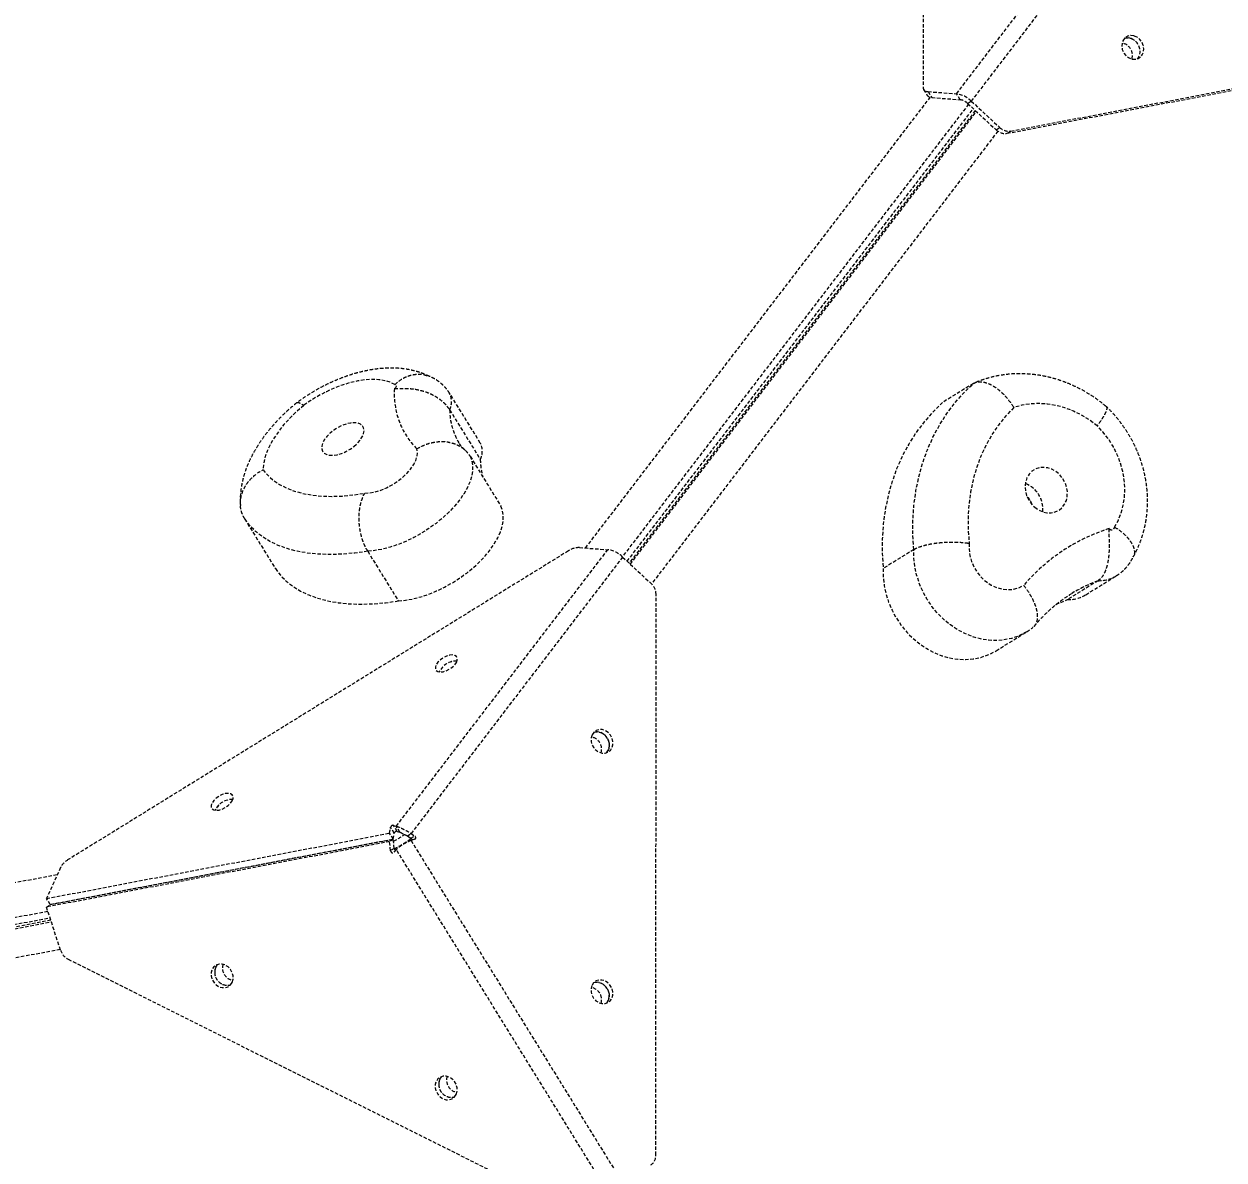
# Model space of a CAD drawing. Header units: millimetres. Extents: x -3960 to 3430, y -2884 to 2225.
# Drawn here: x -1320.3 to -883, y 91.2 to 505.4 of the extents above; entities that cross this region are included whole.
import ezdxf

# ---------------------------------------------------------------- set-up
doc = ezdxf.new("R2010")
doc.units = ezdxf.units.MM
doc.linetypes.add('HIDDEN', pattern=[1.905, 1.27, -0.635])
for name, color, linetype in [('DIKOM_ОБЪЕКТ', 7, 'Continuous'), ('DIKOM_РАЗМЕР_ЗОНА', 7, 'Continuous'), ('DIKOM_РАЗМЕР_ОБЪЕКТА', 7, 'Continuous')]:
    doc.layers.add(name, color=color, linetype=linetype)
doc.styles.add('SLDTEXTSTYLE0', font='TXT', dxfattribs={"width": 0.605})
doc.styles.add('style1', font='arialbd.ttf', dxfattribs={"width": 0.8})
doc.dimstyles.new('1-50', dxfattribs={"dimtxt": 300, "dimasz": 200, "dimexe": 100, "dimexo": 0, "dimgap": 100, "dimtad": 1, "dimtxsty": 'style1', "dimcen": 200, "dimclrd": 7, "dimclre": 7, "dimclrt": 7, "dimadec": 1, "dimazin": 2, "dimtfac": 1, "dimtmove": 0, "dimatfit": 2, "dimfxl": 0, "dimlwd": 25, "dimlwe": 18, "dimarcsym": 0})
doc.dimstyles.new('SLDDIMSTYLE0', dxfattribs={"dimtxt": 3.5, "dimasz": 3.5, "dimexe": 0, "dimexo": 0.0625, "dimgap": 0.875, "dimtad": 2, "dimdec": 4, "dimzin": 12, "dimdsep": 46, "dimtxsty": 'SLDTEXTSTYLE0', "dimsah": 1, "dimcen": 0.09, "dimazin": 3, "dimtfac": 1, "dimtdec": 3, "dimtofl": 0, "dimtmove": 0, "dimatfit": 3, "dimfxl": 0, "dimfrac": 2, "dimtolj": 1, "dimtzin": 12, "dimarcsym": 0})

# ---------------------------------------------------------------- blocks, each defined once
blk = doc.blocks.new('*D0')
at = {"layer": 'Defpoints', "color": 0, "linetype": 'HIDDEN', "transparency": 16777216}
for p in [(-454.48, 333.42), (-1160.43, 198.82), (-642.22, 61.86), (-454.62, -142.05), (-897.73, -226.54)]:
    blk.add_point(p, dxfattribs=at)
at = {"layer": 'DIKOM_ОБЪЕКТ', "color": 0, "linetype": 'HIDDEN', "lineweight": -2, "transparency": 16777216}
blk.add_arc((-454.87, -943.59), 1022.75, 90.1786, 121.50392, dxfattribs=at)
at = {"layer": 'DIKOM_ОБЪЕКТ', "color": 0, "linetype": 'HIDDEN', "transparency": 16777216}
for points in [[(-458.06, 79.74), (-458.06, 78.57), (-454.56, 79.16)], [(-989.01, -72.08), (-989.62, -71.09), (-992.29, -73.42)]]:
    blk.add_solid(points, dxfattribs=at)
at = {"layer": 'DIKOM_ОБЪЕКТ', "color": 0, "linetype": 'HIDDEN', "lineweight": 15, "transparency": 16777216, "insert": (-780.85, 30.45), "char_height": 3.5, "attachment_point": 1, "rotation": 18.2478, "style": 'SLDTEXTSTYLE0'}
blk.add_mtext('\\A1;31.72°', dxfattribs=at)
blk = doc.blocks.new('*D2')
at = {"layer": 'Defpoints', "color": 0, "transparency": 16777216}
for p in [(1188.61, 729.83), (-1925.03, -767.19), (1470.26, -767.19)]:
    blk.add_point(p, dxfattribs=at)
at = {"layer": 'DIKOM_РАЗМЕР_ОБЪЕКТА', "color": 7, "lineweight": 18, "transparency": 16777216}
for p, q in [((1188.61, 729.83), (-2025.03, 729.83)), ((1470.26, -767.19), (-2025.03, -767.19))]:
    blk.add_line(p, q, dxfattribs=at)
at = {"layer": 'DIKOM_РАЗМЕР_ОБЪЕКТА', "color": 7, "lineweight": 25, "transparency": 16777216}
blk.add_line((-1925.03, 529.83), (-1925.03, -567.19), dxfattribs=at)
at = {"layer": 'DIKOM_РАЗМЕР_ОБЪЕКТА', "color": 7, "transparency": 16777216}
for points in [[(-1958.36, 529.83), (-1891.69, 529.83), (-1925.03, 729.83)], [(-1958.36, -567.19), (-1891.69, -567.19), (-1925.03, -767.19)]]:
    blk.add_solid(points, dxfattribs=at)
at = {"layer": 'DIKOM_РАЗМЕР_ОБЪЕКТА', "color": 7, "transparency": 16777216, "insert": (-2178.2, -18.68), "char_height": 300, "attachment_point": 5, "rotation": 90, "style": 'style1'}
blk.add_mtext('{\\fArial|b0|i0|c204|p34;1500}', dxfattribs=at)
blk = doc.blocks.new('*D3')
at = {"layer": 'Defpoints', "color": 0, "transparency": 16777216}
for p in [(1049.1, 2224.81), (-3510.19, -2267.17), (1391.3, -2267.17)]:
    blk.add_point(p, dxfattribs=at)
at = {"layer": 'DIKOM_РАЗМЕР_ЗОНА', "color": 7, "lineweight": 18, "transparency": 16777216}
for p, q in [((1049.1, 2224.81), (-3610.19, 2224.81)), ((1391.3, -2267.17), (-3610.19, -2267.17))]:
    blk.add_line(p, q, dxfattribs=at)
at = {"layer": 'DIKOM_РАЗМЕР_ЗОНА', "color": 7, "lineweight": 25, "transparency": 16777216}
blk.add_line((-3510.19, 2024.81), (-3510.19, -2067.17), dxfattribs=at)
at = {"layer": 'DIKOM_РАЗМЕР_ЗОНА', "color": 7, "transparency": 16777216}
for points in [[(-3543.52, 2024.81), (-3476.86, 2024.81), (-3510.19, 2224.81)], [(-3543.52, -2067.17), (-3476.86, -2067.17), (-3510.19, -2267.17)]]:
    blk.add_solid(points, dxfattribs=at)
at = {"layer": 'DIKOM_РАЗМЕР_ЗОНА', "color": 7, "transparency": 16777216, "insert": (-3763.36, -99.6), "char_height": 300, "attachment_point": 5, "rotation": 90, "style": 'style1'}
blk.add_mtext('{\\fArial|b0|i0|c204|p34;4500}', dxfattribs=at)

msp = doc.modelspace()

# ---------------------------------------------------------------- linework, layer by layer
at = {"layer": 'DIKOM_ОБЪЕКТ', "color": 7, "linetype": 'HIDDEN', "lineweight": 15}
for p, q in [((-992.59997, 608.22098), (-992.64354, 482.32731)), ((-980.42477, 479.9356), (-903.34248, 580.76745)), ((-897.97649, 578.08239), (-975.05876, 477.25055)), ((-962.01687, 465.50206), (-779.26269, 500.33785)), ((-960.67497, 466.33083), (-777.92081, 501.16661)), ((-992.42494, 481.50767), (-991.08385, 479.33638)), ((-1115.63987, 314.29435), (-990.02922, 478.61694)), ((-990.80078, 480.69509), (-980.42477, 479.9356)), ((-990.80078, 480.69509), (-989.45965, 478.52379)), ((-989.45965, 478.52379), (-979.08367, 477.76428)), ((-979.08367, 477.76428), (-980.42477, 479.9356)), ((-976.40066, 476.42178), (-975.05876, 477.25055)), ((-975.05876, 477.25055), (-964.68511, 467.62731)), ((-976.06568, 476.11102), (-1102.21283, 311.08662)), ((-1100.45687, 309.45827), (-974.30999, 474.48232)), ((-973.5866, 473.81128), (-1099.73349, 308.78718)), ((-1099.31904, 308.4027), (-973.17214, 473.4268)), ((-976.40066, 476.42178), (-966.02701, 466.79854)), ((-965.38074, 466.28289), (-1091.56914, 301.2045)), ((-966.02701, 466.79854), (-964.68511, 467.62731)), ((-960.67497, 466.33083), (-962.01687, 465.50206)), ((-974.30645, 374.28251), (-985.48889, 367.3761)), ((-1153.96662, 352.58733), (-1165.14143, 370.68089)), ((-1165.1567, 364.6971), (-1153.98189, 346.60353)), ((-1157.6669, 347.72886), (-1146.49207, 329.63527)), ((-1239.82021, 324.89986), (-1228.64538, 306.80627)), ((-1121.88552, 313.2543), (-1304.13218, 200.70225)), ((-1194.99406, 313.11477), (-1183.81923, 295.02118)), ((-1184.58463, 212.86976), (-1107.49881, 313.69832)), ((-1102.13291, 311.01317), (-1179.21874, 210.1846)), ((-1117.87469, 314.45796), (-1107.49881, 313.69832)), ((-1102.13291, 311.01317), (-1091.75952, 301.3896)), ((-995.99232, 313.73985), (-1007.17477, 306.83343)), ((-928.86512, 302.38784), (-940.04756, 295.48142)), ((-933.32966, 297.28623), (-922.14719, 304.19266)), ((-1089.98821, 92.94781), (-1089.91752, 297.25709)), ((-966.01944, 276.84266), (-954.83698, 283.74908)), ((-1312.0553, 186.49419), (-1187.02501, 210.33426)), ((-1187.02501, 210.33426), (-1186.66753, 212.48961)), ((-1185.68395, 208.16291), (-1187.02501, 210.33426)), ((-1185.32648, 210.31826), (-1186.66753, 212.48961)), ((-1185.68395, 208.16291), (-1185.32648, 210.31826)), ((-1185.56228, 213.17219), (-1184.58463, 212.86976)), ((-1184.22123, 211.00085), (-1185.56228, 213.17219)), ((-1183.24358, 210.69841), (-1184.58463, 212.86976)), ((-1184.22123, 211.00085), (-1183.24358, 210.69841)), ((-1180.56063, 209.35583), (-1179.21874, 210.1846)), ((-1179.21874, 210.1846), (-1177.90708, 209.34144)), ((-1187.02608, 207.239), (-1312.05637, 183.39893)), ((-1185.68398, 208.0678), (-1310.71428, 184.22772)), ((-1310.71425, 184.32284), (-1185.68395, 208.16291)), ((-1185.68398, 208.0678), (-1187.02608, 207.239)), ((-1186.67051, 203.92932), (-1187.02608, 207.239)), ((-1185.3284, 204.75811), (-1185.68398, 208.0678)), ((-1180.56063, 209.35583), (-1179.24897, 208.51267)), ((-1179.24897, 208.51267), (-1177.90708, 209.34144)), ((-1177.9075, 208.10598), (-1179.21961, 207.66915)), ((-1179.21961, 207.66915), (-1102.21183, 82.97653)), ((-1185.3284, 204.75811), (-1186.67051, 203.92932)), ((-1184.58758, 204.354), (-1185.56568, 203.37644)), ((-1107.57981, 79.66138), (-1184.58758, 204.354)), ((-1306.95458, 197.77056), (-1312.0553, 186.49419)), ((-1511.55571, 156.50889), (-1308.0689, 195.30708)), ((-1312.05637, 183.39893), (-1310.71428, 184.22772)), ((-1310.71425, 184.32284), (-1312.0553, 186.49419)), ((-1311.53885, 181.80277), (-1515.56815, 142.90113)), ((-1514.89816, 140.60199), (-1310.79777, 179.51717)), ((-1306.965, 167.69612), (-1312.05637, 183.39893)), ((-1310.49244, 178.57545), (-1514.6221, 139.65467)), ((-1514.46395, 139.1119), (-1310.31748, 178.03588)), ((-1307.04461, 167.94168), (-1511.56563, 128.94631)), ((-1304.14476, 164.36068), (-1121.96859, 73.19734))]:
    msp.add_line(p, q, dxfattribs=at)
at = {"layer": 'DIKOM_ОБЪЕКТ', "color": 7, "linetype": 'HIDDEN', "lineweight": 15, "flags": 128}
for points in [[(-915.7384, 500.98466), (-916.88355, 501.12932), (-917.97378, 500.92374), (-918.92075, 500.38453), (-919.64778, 499.55538), (-920.09591, 498.5035), (-920.22888, 497.31407), (-920.03592, 496.08347), (-919.53263, 494.91139), (-918.75981, 493.89279), (-917.78006, 493.11015), (-916.67275, 492.62694), (-915.52759, 492.48228), (-914.43735, 492.6879), (-913.49037, 493.22709), (-912.76336, 494.05622), (-912.31521, 495.10811), (-912.18224, 496.29754), (-912.3752, 497.52814), (-912.87849, 498.70022), (-913.65133, 499.71885), (-914.63109, 500.50145), (-915.7384, 500.98466)], [(-919.19041, 500.13794), (-918.22543, 500.30056), (-917.08029, 500.15589)], [(-914.57367, 492.64136), (-914.29523, 492.96192), (-913.76031, 493.95653), (-913.53247, 495.1152), (-913.63012, 496.34403), (-914.04539, 497.54353), (-914.74463, 498.61648), (-915.67118, 499.47597), (-916.75, 500.05237), (-917.89369, 500.29899), (-919.00954, 500.19581), (-919.18245, 500.14605)], [(-1185.08804, 373.88149), (-1186.81, 374.71483), (-1188.78146, 375.3112), (-1190.9777, 375.66313), (-1193.37118, 375.7662), (-1195.93188, 375.61911), (-1198.62769, 375.22374), (-1201.42478, 374.585), (-1204.28808, 373.71093), (-1207.18168, 372.61249), (-1210.06929, 371.30346), (-1212.91469, 369.80024), (-1215.68217, 368.12168), (-1218.33707, 366.28888)], [(-1185.25975, 372.40511), (-1184.9866, 372.63055), (-1184.7684, 372.8765), (-1184.62012, 373.12602), (-1184.552, 373.36197), (-1184.5687, 373.56806), (-1184.66911, 373.73016), (-1184.84629, 373.8371), (-1185.08804, 373.88149)], [(-995.99232, 313.73985), (-996.3264, 319.18163), (-996.31176, 324.58122), (-995.94844, 329.91314), (-995.23816, 335.15224), (-994.18428, 340.27377), (-992.79179, 345.25359), (-991.06723, 350.06825), (-989.01874, 354.69497), (-986.65599, 359.11194), (-983.99014, 363.29832), (-981.03375, 367.2344), (-977.80076, 370.90155), (-974.30645, 374.28251)], [(-985.48889, 367.3761), (-988.9832, 363.99514), (-992.21619, 360.32798), (-995.17258, 356.39191), (-997.83844, 352.20552), (-1000.20118, 347.78855), (-1002.24967, 343.16183), (-1003.97423, 338.34718), (-1005.36674, 333.36735), (-1006.42062, 328.24582), (-1007.13088, 323.00672), (-1007.4942, 317.67481), (-1007.50885, 312.27521), (-1007.17477, 306.83343)], [(-1218.33707, 366.28888), (-1220.93558, 364.03749), (-1223.33875, 361.70075), (-1225.52255, 359.3019), (-1227.4652, 356.86497), (-1229.1473, 354.41424), (-1230.55205, 351.9742), (-1231.66545, 349.56919), (-1232.47636, 347.22325), (-1232.9767, 344.95978), (-1233.16145, 342.80136)], [(-959.57041, 365.52042), (-962.5056, 362.44067), (-965.18981, 359.1032), (-967.60863, 355.52591), (-969.74902, 351.72797), (-971.59959, 347.72976), (-973.15039, 343.5527), (-974.39309, 339.21923), (-975.32103, 334.75253), (-975.92924, 330.17663), (-976.21445, 325.51601), (-976.17514, 320.79566), (-975.81151, 316.04092)], [(-929.15691, 358.83757), (-931.92738, 360.91776), (-934.83907, 362.71752), (-937.86293, 364.21888), (-940.96873, 365.40682), (-944.12548, 366.26955), (-947.30167, 366.79839), (-950.46562, 366.98809), (-953.58566, 366.83675), (-956.63073, 366.34589), (-959.57041, 365.52042)], [(-1200.02823, 351.33725), (-1198.78547, 352.46075), (-1197.75846, 353.6487), (-1196.9892, 354.85242), (-1196.50921, 356.02265), (-1196.33815, 357.1115), (-1196.48301, 358.07438), (-1196.93787, 358.87187), (-1197.68408, 359.4713), (-1198.69114, 359.84816), (-1199.91778, 359.98701), (-1201.31379, 359.88216), (-1202.82202, 359.5379), (-1204.38071, 358.96832), (-1205.92607, 358.19677), (-1207.39484, 357.25482), (-1208.72686, 356.18103), (-1209.8676, 355.01934), (-1210.77038, 353.81736), (-1211.39821, 352.62424), (-1211.72541, 351.48887), (-1211.73859, 350.45773), (-1211.43718, 349.57301), (-1210.83354, 348.87095), (-1209.95239, 348.38029), (-1208.82979, 348.1211), (-1207.5117, 348.10402), (-1206.05209, 348.32973), (-1204.51072, 348.78899), (-1202.95068, 349.46302), (-1201.43584, 350.32417), (-1200.02823, 351.33725)], [(-922.82401, 321.88734), (-921.46855, 324.39845), (-920.40767, 327.09915), (-919.65462, 329.9556), (-919.2189, 332.93196), (-919.10593, 335.9909), (-919.31717, 339.09405), (-919.84992, 342.20252), (-920.69753, 345.27729), (-921.84936, 348.27981), (-923.29099, 351.17241), (-925.0043, 353.91883), (-926.96783, 356.48462), (-929.15691, 358.83757)], [(-1196.08039, 334.28958), (-1194.24168, 334.40356), (-1192.2702, 334.7791), (-1190.21989, 335.40585), (-1188.14693, 336.26668), (-1186.10806, 337.33802), (-1184.1591, 338.59051), (-1182.35345, 339.98989), (-1180.74052, 341.49781), (-1179.3645, 343.07299), (-1178.26305, 344.67229), (-1177.46635, 346.25193), (-1176.99618, 347.76865), (-1176.86548, 349.18093), (-1177.07776, 350.45007)], [(-1157.6669, 347.72886), (-1157.05914, 346.12421), (-1156.76738, 344.35895), (-1156.79523, 342.45485), (-1157.1423, 340.43536), (-1157.80437, 338.32542), (-1158.77323, 336.15102), (-1160.03695, 333.93896), (-1161.57994, 331.71654), (-1163.38321, 329.51117), (-1165.42447, 327.34999), (-1167.67859, 325.2597), (-1170.11777, 323.26607), (-1172.71194, 321.39367), (-1175.42909, 319.66557), (-1178.23574, 318.10309), (-1181.09728, 316.72552), (-1183.97842, 315.5498), (-1186.84363, 314.59045), (-1189.6576, 313.85932), (-1192.38562, 313.36538), (-1194.99406, 313.11477)], [(-1233.16145, 342.80136), (-1231.43271, 340.81757), (-1229.4098, 339.04304), (-1227.10357, 337.48727), (-1224.52639, 336.15861), (-1221.69205, 335.06415), (-1218.61578, 334.20979), (-1215.31406, 333.60011), (-1211.80462, 333.23839), (-1208.10626, 333.12655), (-1204.2388, 333.26518), (-1200.22299, 333.65354), (-1196.08039, 334.28958)], [(-951.92861, 329.17125), (-950.53941, 328.19918), (-949.03526, 327.52222), (-947.47775, 327.1681), (-945.93066, 327.15131), (-944.45727, 327.47256), (-943.11794, 328.11867), (-941.96748, 329.06321), (-941.05303, 330.26748), (-940.41199, 331.68221), (-940.07063, 333.24946), (-940.04291, 334.90508), (-940.32995, 336.58129), (-940.92001, 338.20944), (-941.78898, 339.72292), (-942.9012, 341.05971), (-944.2112, 342.16513), (-945.66534, 342.99389), (-947.20405, 343.51208), (-948.76437, 343.69849), (-950.28242, 343.54548), (-951.69602, 343.05931), (-952.94732, 342.2599), (-953.98511, 341.17994), (-954.76686, 339.86367), (-955.2606, 338.365), (-955.44609, 336.74525), (-955.31577, 335.07075), (-954.87494, 333.41006), (-954.14167, 331.83113), (-953.14596, 330.39866), (-951.92861, 329.17125)], [(-1183.81923, 295.02118), (-1181.2108, 295.27182), (-1178.48277, 295.76573), (-1175.66882, 296.49689), (-1172.80359, 297.45622), (-1169.92246, 298.63193), (-1167.06093, 300.00952), (-1164.25427, 301.57198), (-1161.53711, 303.30008), (-1158.94296, 305.1725), (-1156.50378, 307.16614), (-1154.24965, 309.25643), (-1152.20838, 311.41758), (-1150.40512, 313.62295), (-1148.86212, 315.84538), (-1147.5984, 318.05743), (-1146.62954, 320.23183), (-1145.96749, 322.34179), (-1145.6204, 324.36126), (-1145.59257, 326.26538), (-1145.88432, 328.03063), (-1146.49207, 329.63527)], [(-1194.99406, 313.11477), (-1199.71055, 312.44885), (-1204.28628, 312.04965), (-1208.69962, 311.91901), (-1212.9298, 312.05761), (-1216.9568, 312.46471), (-1220.76168, 313.13847), (-1224.32647, 314.07568), (-1227.63435, 315.27192), (-1230.6697, 316.72153), (-1233.41822, 318.4177), (-1235.86693, 320.3524), (-1238.00429, 322.51652), (-1239.82021, 324.89986)], [(-975.81151, 316.04092), (-975.88111, 313.84854), (-975.6081, 311.62123), (-974.99996, 309.41993), (-974.07334, 307.30493), (-972.85364, 305.33415), (-971.37423, 303.56154), (-969.67562, 302.03566), (-967.80434, 300.79828), (-965.81162, 299.88329), (-963.75202, 299.31574), (-961.68194, 299.11117), (-959.65809, 299.27518), (-957.73584, 299.80328), (-955.96787, 300.68101)], [(-954.85066, 283.74065), (-955.35152, 283.44136), (-957.81016, 282.22482), (-960.4201, 281.33137), (-963.14911, 280.77202), (-965.96357, 280.55366), (-968.82877, 280.67899), (-971.70938, 281.14647), (-974.56991, 281.95033), (-977.37504, 283.08066), (-980.09022, 284.52351), (-982.68195, 286.26113), (-985.11829, 288.27205), (-987.3692, 290.53149), (-989.4069, 293.0116), (-991.2063, 295.68179), (-992.74519, 298.50913), (-994.00461, 301.45879), (-994.96901, 304.49435), (-995.62653, 307.57843), (-995.96903, 310.67299), (-995.99232, 313.73985)], [(-1228.64538, 306.80627), (-1226.82947, 304.42296), (-1224.69212, 302.25884), (-1222.24339, 300.32411), (-1219.49488, 298.62796), (-1216.45952, 297.17833), (-1213.15166, 295.98212), (-1209.58687, 295.04491), (-1205.78199, 294.37115), (-1201.75497, 293.96402), (-1197.5248, 293.82544), (-1193.11145, 293.95606), (-1188.53572, 294.35526), (-1183.81923, 295.02118)], [(-1007.17477, 306.83343), (-1007.15149, 303.76656), (-1006.80897, 300.67201), (-1006.15146, 297.58792), (-1005.18706, 294.55236), (-1003.92764, 291.60271), (-1002.38875, 288.77536), (-1000.58936, 286.10518), (-998.55165, 283.62507), (-996.30075, 281.36562), (-993.86441, 279.3547), (-991.27266, 277.61709), (-988.55748, 276.17424), (-985.75235, 275.04391), (-982.89184, 274.24005), (-980.01122, 273.77257), (-977.14602, 273.64724), (-974.33155, 273.8656), (-971.60254, 274.42495), (-968.99262, 275.31839), (-966.53396, 276.53495), (-966.01944, 276.84266)], [(-944.21922, 293.71696), (-943.52925, 294.03583), (-940.04756, 295.48142)], [(-1162.70078, 272.57222), (-1162.37582, 273.42539), (-1162.37354, 274.17896), (-1162.69415, 274.77192), (-1163.31166, 275.15621), (-1164.17606, 275.30071), (-1165.21732, 275.19372), (-1166.35107, 274.84389), (-1167.48546, 274.27956), (-1168.5286, 273.54647), (-1169.39598, 272.70399), (-1170.01733, 271.82039), (-1170.34231, 270.96725), (-1170.34457, 270.21365), (-1170.02396, 269.6207), (-1169.40644, 269.2364), (-1168.54205, 269.09191), (-1167.50079, 269.1989), (-1166.36704, 269.54873), (-1165.23265, 270.11305), (-1164.1895, 270.84614), (-1163.32213, 271.68862), (-1162.70078, 272.57222)], [(-1113.27103, 246.15122), (-1113.5961, 245.03332), (-1113.5985, 243.81548), (-1113.27806, 242.5964), (-1112.66074, 241.47485), (-1111.79657, 240.54167), (-1110.75553, 239.87247), (-1109.62198, 239.52147), (-1108.48774, 239.51709), (-1107.4447, 239.85969), (-1106.57737, 240.52153), (-1105.95602, 241.44899), (-1105.63099, 242.56692), (-1105.62856, 243.78473), (-1105.94901, 245.00381), (-1106.56632, 246.12537), (-1107.43049, 247.05855), (-1108.47153, 247.72775), (-1109.60508, 248.07874), (-1110.73932, 248.08313), (-1111.78236, 247.74052), (-1112.64968, 247.07868), (-1113.27103, 246.15122)], [(-1112.59838, 247.13226), (-1112.08122, 247.25435), (-1110.94697, 247.24997), (-1109.81343, 246.89897), (-1108.77239, 246.22978), (-1107.90821, 245.2966), (-1107.2909, 244.17504), (-1106.97046, 242.95596), (-1106.97288, 241.73815), (-1107.29792, 240.62022), (-1107.91927, 239.69277), (-1107.97058, 239.63921)], [(-1107.98821, 239.63358), (-1107.71224, 239.95167), (-1107.17732, 240.94628), (-1106.94945, 242.10493), (-1107.04712, 243.33379), (-1107.46239, 244.53329), (-1108.16163, 245.60624), (-1109.08819, 246.46572), (-1110.167, 247.04213), (-1111.31066, 247.28873), (-1112.42654, 247.18557), (-1112.59287, 247.13787)], [(-1244.37981, 222.12882), (-1244.05485, 222.98199), (-1244.05256, 223.73556), (-1244.37317, 224.32852), (-1244.99069, 224.71281), (-1245.85509, 224.8573), (-1246.89634, 224.75031), (-1248.03009, 224.40048), (-1249.16449, 223.83616), (-1250.20763, 223.10307), (-1251.07501, 222.26059), (-1251.69635, 221.37699), (-1252.02133, 220.52384), (-1252.0236, 219.77025), (-1251.70299, 219.17729), (-1251.08547, 218.793), (-1250.22108, 218.64851), (-1249.17982, 218.75549), (-1248.04607, 219.10533), (-1246.91167, 219.66965), (-1245.86853, 220.40274), (-1245.00115, 221.24522), (-1244.37981, 222.12882)], [(-1244.40262, 155.94705), (-1244.07763, 157.06498), (-1244.07525, 158.2828), (-1244.3957, 159.50188), (-1245.01302, 160.62343), (-1245.87719, 161.55661), (-1246.91818, 162.2258), (-1248.0517, 162.57681), (-1249.18589, 162.58119), (-1250.22887, 162.2386), (-1251.09615, 161.57678), (-1251.71747, 160.64934), (-1252.04246, 159.53141), (-1252.04483, 158.31359), (-1251.72438, 157.09451), (-1251.10707, 155.97296), (-1250.24291, 155.0398), (-1249.2019, 154.37059), (-1248.06838, 154.01958), (-1246.93419, 154.0152), (-1245.89121, 154.3578), (-1245.02393, 155.01961), (-1244.40262, 155.94705)], [(-1250.37536, 161.47814), (-1249.75405, 162.40557), (-1249.70271, 162.45921)], [(-1113.30264, 154.85039), (-1113.62768, 153.73246), (-1113.63009, 152.51464), (-1113.30966, 151.29557), (-1112.69234, 150.174), (-1111.82817, 149.24084), (-1110.78713, 148.57163), (-1109.65358, 148.22063), (-1108.51934, 148.21625), (-1107.4763, 148.55886), (-1106.60898, 149.2207), (-1105.98762, 150.14815), (-1105.66257, 151.26607), (-1105.66017, 152.4839), (-1105.9806, 153.70297), (-1106.59791, 154.82453), (-1107.46209, 155.75771), (-1108.50313, 156.4269), (-1109.63668, 156.77791), (-1110.77092, 156.78228), (-1111.81396, 156.43968), (-1112.68128, 155.77784), (-1113.30264, 154.85039)], [(-1112.62997, 155.8314), (-1112.11281, 155.95351), (-1110.97858, 155.94914), (-1109.84502, 155.59813), (-1108.80399, 154.92894), (-1107.93981, 153.99576), (-1107.3225, 152.8742), (-1107.00206, 151.65513), (-1107.00446, 150.4373), (-1107.32952, 149.31938), (-1107.95087, 148.39193), (-1108.00217, 148.33836)], [(-1108.00727, 148.33673), (-1107.73633, 148.64966), (-1107.20141, 149.64426), (-1106.97355, 150.80293), (-1107.07121, 152.03178), (-1107.48648, 153.23127), (-1108.18572, 154.30423), (-1109.11228, 155.16372), (-1110.19109, 155.74012), (-1111.33476, 155.98672), (-1112.45063, 155.88357), (-1112.6295, 155.83189)], [(-1162.7552, 115.08962), (-1162.43019, 116.20753), (-1162.42782, 117.42536), (-1162.74827, 118.64442), (-1163.36559, 119.76599), (-1164.22975, 120.69916), (-1165.27076, 121.36837), (-1166.40427, 121.71937), (-1167.53847, 121.72377), (-1168.58145, 121.38117), (-1169.44872, 120.71934), (-1170.07003, 119.7919), (-1170.39504, 118.67398), (-1170.39741, 117.45616), (-1170.07696, 116.23709), (-1169.45965, 115.11554), (-1168.59547, 114.18235), (-1167.55447, 113.51315), (-1166.42095, 113.16214), (-1165.28676, 113.15776), (-1164.24378, 113.50036), (-1163.3765, 114.16219), (-1162.7552, 115.08962)], [(-1168.72794, 120.62071), (-1168.10663, 121.54814), (-1168.05528, 121.60177)]]:
    msp.add_lwpolyline(points, dxfattribs=at)
at = {"layer": 'DIKOM_ОБЪЕКТ', "color": 7, "linetype": 'HIDDEN', "lineweight": 15}
for centre, radius, start, end in [((-918.47885, 495.48298), 4.87771, 33.4910811, 73.3381405), ((-920.74499, 494.14366), 4.30259, 30.1704705, 81.6628582), ((-920.62307, 493.94861), 4.30137, 341.6237021, 33.234278), ((-990.93284, 482.40233), 1.71235, 182.5111221, 274.4233012), ((-989.49223, 480.48818), 1.96466, 215.892019, 270.9502721), ((-981.84804, 470.38677), 9.65431, 45.3126457, 81.5223868), ((-979.79514, 472.99013), 4.82688, 45.3119776, 81.5238383), ((-962.73297, 470.13719), 4.69012, 225.3853874, 278.7824902), ((-961.39108, 470.96596), 4.69012, 225.3853874, 278.7824902), ((-1157.27266, 370.33295), 28.06369, 175.765561, 225.1122856), ((-1171.04959, 367.70376), 6.61561, 332.9684553, 26.7700538), ((-1141.25068, 364.92348), 23.90709, 180.542559, 211.0637573), ((-1159.70978, 349.61007), 6.46901, 332.3052784, 27.4022271), ((-1127.92946, 347.15074), 26.05818, 181.2032728, 195.2936618), ((-958.6231, 328.68113), 9.65072, 353.1164474, 70.2835526), ((-957.77944, 329.20219), 4.89022, 12.0593212, 51.3406788), ((-904.02521, 256.30619), 68.31664, 107.7294537, 139.492603), ((-923.9362, 322.06434), 1.12618, 217.5397638, 350.9578954), ((-1117.91966, 307.32353), 7.13457, 89.6388451, 123.7703496), ((-1108.922, 304.15022), 9.65358, 45.3099853, 81.5222062), ((-908.66068, 248.80176), 57.26855, 110.6587737, 121.622228), ((-928.57628, 314.71846), 12.33401, 268.6580878, 301.3355519), ((-1095.63714, 297.18443), 5.72008, 0.7278216, 47.3206596), ((-939.75855, 307.81087), 12.33283, 268.6572015, 301.4183264), ((-1162.68506, 266.24761), 6.85762, 88.1590114, 155.2409886), ((-1162.69513, 266.24064), 6.85002, 88.1152591, 155.1493099), ((-1114.25251, 240.94279), 4.50505, 342.5059696, 80.7759992), ((-1244.36409, 215.80421), 6.85762, 88.1590114, 155.2409886), ((-1244.37033, 215.79102), 6.85278, 88.1576439, 155.1068282), ((-1203.41724, 240.84174), 37.92134, 298.0103527, 305.1659609), ((-1202.00253, 238.5511), 37.78112, 296.2159308, 307.1897412), ((-1300.50575, 194.38657), 7.28278, 119.8641724, 152.3119879), ((-1301.52235, 169.43805), 5.71461, 197.7474247, 242.6841836), ((-1246.93162, 159.84025), 3.80287, 136.3438147, 181.4230238), ((-1243.4314, 161.14639), 4.49893, 162.3570006, 260.8817052), ((-1246.03605, 159.59693), 4.72954, 156.5620086, 281.720662), ((-1246.06255, 159.52807), 4.67584, 177.3309192, 282.0589733), ((-1114.27595, 149.64097), 4.50447, 342.492788, 80.8803246), ((-1164.3886, 118.73951), 4.72956, 156.5622635, 281.7204312), ((-1164.41167, 118.67535), 4.67555, 177.3284914, 282.0830659), ((-1165.27958, 118.98757), 3.80372, 136.4654295, 181.4204487), ((-1161.77966, 120.29429), 4.49954, 162.436724, 260.84306), ((-1094.08374, 92.81054), 4.09783, 303.3177595, 1.9196213)]:
    msp.add_arc(centre, radius, start, end, dxfattribs=at)
for centre, major_axis, ratio, start_param, end_param in [((-1185.98458, 212.61984), (0.6381, 0.39412), 0.661509404, 0.523528036, 2.617923139), ((-1184.64352, 210.44849), (0.6381, 0.39412), 0.661509404, 0.523528036, 2.617923139), ((-1179.67126, 207.9603), (0.79289, -0.3674), 0.78852205, 0.307784205, 1.397213552), ((-1178.32936, 208.78907), (0.79289, -0.3674), 0.78852205, 5.586003757, 7.680398859), ((-1185.98754, 204.05953), (0.02647, 0.87346), 0.788507823, 1.744291032, 3.838686134), ((-1184.64545, 204.88834), (0.02647, 0.87346), 0.788507823, 1.744291032, 2.833629058)]:
    msp.add_ellipse(centre, major_axis=major_axis, ratio=ratio, start_param=start_param, end_param=end_param, dxfattribs=at)
for points, knots in [([(-1172.57194, 376.9077), (-1173.32347, 377.25619), (-1174.92713, 377.9998), (-1177.54156, 378.82336), (-1180.39372, 379.45711), (-1183.41427, 379.83482), (-1186.58858, 379.95538), (-1189.89483, 379.80855), (-1193.29684, 379.39389), (-1196.75072, 378.7192), (-1200.21616, 377.7994), (-1203.6612, 376.65184), (-1207.06351, 375.29274), (-1210.40461, 373.73636), (-1213.66938, 371.99632), (-1216.83825, 370.07981), (-1219.21167, 368.48293), (-1220.51012, 367.51843), (-1220.82435, 367.28502)], [0, 0, 0, 0, 0.05217314, 0.111328916, 0.17245422, 0.235768369, 0.301245496, 0.368523402, 0.436960354, 0.505797693, 0.574422252, 0.642615548, 0.710339843, 0.77766592, 0.844718877, 0.911649021, 0.978618878, 1, 1, 1, 1]), ([(-1185.08804, 373.88149), (-1185.07959, 373.89034), (-1184.35993, 374.64385), (-1182.91521, 375.77309), (-1180.68655, 376.90793), (-1178.59884, 377.53831), (-1176.48945, 377.74513), (-1174.65854, 377.6102), (-1173.59714, 377.23522), (-1173.18065, 377.08807)], [0, 0, 0, 0, 0.002619214, 0.2231426953, 0.3877118484, 0.5570486366, 0.7215051039, 0.8907192413, 1, 1, 1, 1]), ([(-1165.17664, 370.66965), (-1165.43694, 371.09137), (-1166.07644, 372.12743), (-1167.37355, 373.55513), (-1168.96684, 374.94476), (-1170.70524, 376.05529), (-1172.11741, 376.77462), (-1172.96675, 377.04039), (-1173.17494, 377.10554)], [0, 0, 0, 0, 0.141651861, 0.348005576, 0.548982716, 0.745282118, 0.93756325, 1, 1, 1, 1]), ([(-925.87063, 365.88069), (-926.38637, 366.30861), (-927.92832, 367.588), (-930.63368, 369.52431), (-934.01025, 371.60294), (-937.51572, 373.40104), (-941.12126, 374.91119), (-944.80398, 376.12105), (-948.53823, 377.02241), (-952.29853, 377.6094), (-956.05889, 377.87881), (-959.79349, 377.82955), (-963.47786, 377.46565), (-967.08462, 376.78422), (-970.62237, 375.81361), (-972.88644, 374.90843), (-974.02562, 374.45298)], [0, 0, 0, 0, 0.037753674, 0.112875779, 0.188001878, 0.263027186, 0.337906069, 0.412589529, 0.487029219, 0.56117803, 0.634997587, 0.708461208, 0.781557276, 0.854291607, 0.926685872, 1, 1, 1, 1]), ([(-1185.25975, 372.40511), (-1185.25327, 372.40495), (-1184.76615, 372.39299), (-1183.65049, 372.46434), (-1181.69764, 372.5269), (-1179.42688, 372.44272), (-1176.95336, 372.10055), (-1174.49116, 371.48245), (-1172.16208, 370.60024), (-1169.98269, 369.44925), (-1168.06378, 368.07104), (-1166.39021, 366.48231), (-1165.57178, 365.29783), (-1165.1567, 364.6971)], [0, 0, 0, 0, 0.00107986, 0.081256019, 0.164376589, 0.268224236, 0.375112653, 0.47807162, 0.583957335, 0.686487666, 0.791960684, 0.89448977, 1, 1, 1, 1]), ([(-974.30645, 374.28251), (-973.91635, 374.47664), (-973.12481, 374.87052), (-971.69284, 374.99096), (-970.11352, 374.75874), (-968.43832, 374.1524), (-966.69019, 373.18612), (-964.94321, 371.89804), (-963.21766, 370.29961), (-961.38009, 368.22027), (-960.19635, 366.54115), (-959.57749, 365.53196), (-959.57041, 365.52042)], [0, 0, 0, 0, 0.104313193, 0.211658005, 0.315966444, 0.423280168, 0.527986896, 0.635678171, 0.741394486, 0.850102272, 0.998285547, 1, 1, 1, 1]), ([(-1220.82707, 367.28878), (-1220.68864, 367.34145), (-1220.40768, 367.44835), (-1219.59927, 367.15372), (-1218.83646, 366.66609), (-1218.34864, 366.29762), (-1218.33707, 366.28888)], [0, 0, 0, 0, 0.297100756, 0.602996114, 0.99057996, 1, 1, 1, 1]), ([(-1220.83837, 367.27357), (-1221.25943, 366.93028), (-1222.70029, 365.75557), (-1225.04603, 363.65102), (-1227.80271, 360.92349), (-1230.37267, 358.07121), (-1232.742, 355.10238), (-1234.88812, 352.021), (-1236.78596, 348.83523), (-1238.40367, 345.56245), (-1239.70831, 342.23144), (-1240.63593, 339.00137), (-1241.21381, 335.91782), (-1241.47317, 333.01849), (-1241.47411, 330.96693), (-1241.39261, 329.89131), (-1241.38192, 329.75028)], [0, 0, 0, 0, 0.033279597, 0.11387937, 0.194985068, 0.27677057, 0.35935804, 0.442810416, 0.527069162, 0.611849742, 0.69633898, 0.779624244, 0.851984785, 0.922081308, 0.989783817, 1, 1, 1, 1]), ([(-925.88048, 365.86886), (-925.79648, 365.76659), (-925.62018, 365.55198), (-925.70509, 364.83904), (-926.05283, 363.84731), (-926.69116, 362.5775), (-927.66948, 360.95204), (-928.57677, 359.63278), (-929.14345, 358.85601), (-929.15691, 358.83757)], [0, 0, 0, 0, 0.144363119, 0.302955418, 0.466146089, 0.624824388, 0.788096398, 0.994968036, 1, 1, 1, 1]), ([(-916.06432, 311.07162), (-915.98226, 311.20851), (-915.31238, 312.32597), (-914.25207, 314.55111), (-912.97612, 317.776), (-911.9937, 321.13859), (-911.29128, 324.60496), (-910.8805, 328.15468), (-910.76397, 331.76189), (-910.9439, 335.40079), (-911.42002, 339.04485), (-912.18947, 342.66716), (-913.24745, 346.241), (-914.58677, 349.73987), (-916.19826, 353.13801), (-918.07119, 356.4099), (-920.19152, 359.53271), (-922.54933, 362.4774), (-924.47617, 364.55716), (-925.6152, 365.64206), (-925.84792, 365.86372)], [0, 0, 0, 0, 0.008281546, 0.067605246, 0.127094333, 0.186877752, 0.246965057, 0.307352638, 0.368023639, 0.428952428, 0.490107044, 0.551455279, 0.612964583, 0.674606465, 0.736357205, 0.798196953, 0.860109185, 0.922076048, 0.984079239, 1, 1, 1, 1]), ([(-1177.07776, 350.45007), (-1177.06408, 350.45853), (-1176.09257, 351.05913), (-1174.31013, 351.9451), (-1171.65367, 352.76713), (-1169.24192, 353.14143), (-1166.8454, 353.14), (-1164.57358, 352.76148), (-1162.4424, 352.00881), (-1160.55743, 350.90929), (-1158.9037, 349.49323), (-1158.08308, 348.32257), (-1157.6669, 347.72886)], [0, 0, 0, 0, 0.00204383, 0.14514705, 0.250937475, 0.3597581, 0.465083304, 0.57343373, 0.678553435, 0.786706872, 0.891827107, 1, 1, 1, 1]), ([(-1159.54815, 350.00653), (-1159.72394, 350.16975), (-1160.32649, 350.72922), (-1161.07152, 351.56448), (-1161.51905, 352.29919), (-1161.6999, 352.5961)], [0, 0, 0, 0, 0.1970851314, 0.6755219313, 1, 1, 1, 1]), ([(-1239.82021, 324.89986), (-1240.15388, 325.51534), (-1240.83092, 326.76419), (-1241.34545, 328.8248), (-1241.47522, 330.97524), (-1241.18161, 333.13625), (-1240.47637, 335.28071), (-1239.38643, 337.31777), (-1237.92132, 339.22319), (-1235.91295, 341.13148), (-1234.2151, 342.24925), (-1233.17337, 342.79511), (-1233.16145, 342.80136)], [0, 0, 0, 0, 0.104311586, 0.211655656, 0.315964021, 0.423277681, 0.527985659, 0.635676334, 0.741394414, 0.850101779, 0.998285817, 1, 1, 1, 1]), ([(-1194.99406, 313.11477), (-1195.35022, 313.74244), (-1196.07289, 315.01601), (-1196.92615, 317.23028), (-1197.58681, 319.61841), (-1198.00959, 322.09683), (-1198.19258, 324.63326), (-1198.12457, 327.11469), (-1197.80368, 329.51524), (-1197.17936, 331.97014), (-1196.52204, 333.50102), (-1196.0869, 334.27796), (-1196.08039, 334.28958)], [0, 0, 0, 0, 0.10538557, 0.213829992, 0.319215523, 0.427651494, 0.533136709, 0.641665292, 0.74742219, 0.856221953, 0.997848962, 1, 1, 1, 1]), ([(-924.82918, 321.37814), (-924.83019, 321.37015), (-924.9063, 320.76795), (-924.90504, 319.4823), (-924.83904, 317.35277), (-924.79427, 314.99134), (-924.86853, 312.52533), (-925.10183, 310.16517), (-925.50657, 308.01999), (-926.09494, 306.09986), (-926.85359, 304.50093), (-927.77365, 303.20042), (-928.49784, 302.66127), (-928.86512, 302.38784)], [0, 0, 0, 0, 0.001078464, 0.08125635, 0.164375035, 0.268223429, 0.375110678, 0.478070986, 0.583955683, 0.686485411, 0.791958413, 0.894491049, 1, 1, 1, 1]), ([(-922.82401, 321.88734), (-922.8129, 321.88134), (-921.86648, 321.3694), (-920.36244, 320.28993), (-918.57022, 318.64417), (-917.273, 317.11617), (-916.31662, 315.59021), (-915.73209, 314.13398), (-915.56436, 312.78674), (-915.64162, 311.86155), (-915.89129, 311.45094), (-915.93366, 311.38127)], [0, 0, 0, 0, 0.00208061, 0.177254725, 0.307979879, 0.442489684, 0.573125835, 0.707542325, 0.838151499, 0.972537992, 1, 1, 1, 1]), ([(-995.99232, 313.73985), (-995.58555, 313.96448), (-994.7602, 314.42024), (-993.08406, 315.02103), (-991.12143, 315.5451), (-988.92845, 315.96302), (-986.53661, 316.27006), (-984.05205, 316.44975), (-981.5007, 316.49742), (-978.72213, 316.3971), (-976.83879, 316.19807), (-975.82665, 316.04324), (-975.81151, 316.04092)], [0, 0, 0, 0, 0.105384407, 0.213829152, 0.319214363, 0.427651433, 0.533135539, 0.64166593, 0.747422255, 0.856222657, 0.997849705, 1, 1, 1, 1]), ([(-922.18831, 304.21415), (-921.87991, 304.39416), (-920.92661, 304.95057), (-919.52062, 306.1603), (-918.01357, 307.79047), (-916.78565, 309.53455), (-916.19378, 310.78535), (-915.91602, 311.37234)], [0, 0, 0, 0, 0.110664831, 0.342068902, 0.571338524, 0.798833625, 1, 1, 1, 1]), ([(-955.96787, 300.68101), (-955.95794, 300.66841), (-955.25277, 299.7736), (-954.11839, 298.16851), (-952.80206, 295.85464), (-951.88865, 293.80991), (-951.26615, 291.83161), (-950.96671, 290.00843), (-950.99223, 288.34955), (-951.35763, 286.94371), (-951.94149, 285.87336), (-952.52206, 285.42385), (-952.76248, 285.2377)], [0, 0, 0, 0, 0.002115001, 0.150236907, 0.259735873, 0.372372625, 0.481391887, 0.593539992, 0.702347347, 0.814292686, 0.923098512, 1, 1, 1, 1]), ([(-952.20393, 285.67984), (-951.78881, 286.17875), (-950.49155, 287.73788), (-948.16398, 290.1961), (-945.14415, 292.94912), (-941.99718, 295.43317), (-939.77228, 296.86163), (-938.68836, 297.55753)], [0, 0, 0, 0, 0.10606382, 0.33145666, 0.557497033, 0.784423868, 1, 1, 1, 1]), ([(-954.86658, 283.75912), (-954.71325, 283.84415), (-953.96224, 284.26062), (-953.28452, 284.79162), (-952.74517, 285.21421)], [0, 0, 0, 0, 0.204163944, 1, 1, 1, 1]), ([(-1184.58463, 212.86976), (-1184.16961, 212.74214), (-1183.41001, 212.50858), (-1182.0698, 211.85479), (-1180.64157, 211.11347), (-1179.71718, 210.51), (-1179.21874, 210.1846)], [0, 0, 0, 0, 0.273194001, 0.500017174, 0.730404669, 1, 1, 1, 1]), ([(-1183.24358, 210.69841), (-1183.05957, 210.6062), (-1182.72563, 210.43884), (-1182.07436, 210.07661), (-1181.32797, 209.73045), (-1180.83111, 209.48788), (-1180.56063, 209.35583)], [0, 0, 0, 0, 0.275453681, 0.499907654, 0.72776831, 1, 1, 1, 1]), ([(-1179.21961, 207.66915), (-1179.72378, 207.45727), (-1180.64656, 207.06947), (-1182.08563, 206.29073), (-1183.4251, 205.36363), (-1184.18034, 204.70769), (-1184.58758, 204.354)], [0, 0, 0, 0, 0.273187059, 0.500014722, 0.73040295, 1, 1, 1, 1])]:
    msp.add_open_spline(points, degree=3, knots=knots, dxfattribs=at)

# ---------------------------------------------------------------- dimensions: what is measured, and where the dimension line sits
dim = msp.add_angular_dim_2l(base=(-642.21556, 61.85705), line1=((-897.72739, -226.53648), (-1160.43433, 198.8223)), line2=((-454.47957, 333.42452), (-454.62459, -142.05144)), dimstyle='SLDDIMSTYLE0', dxfattribs=at)
dim.commit()
dim.dimension.update_dxf_attribs({"geometry": '*D0', "text_midpoint": (-775.11902, 27.72978), "dimtype": 162})
at = {"layer": 'DIKOM_РАЗМЕР_ЗОНА'}
dim = msp.add_linear_dim(base=(-3510.18905, -2267.17138), p1=(1049.09735, 2224.81299), p2=(1391.2989, -2267.17138), angle=90, text='{\\fArial|b0|i0|c204|p34;4500}', dimstyle='1-50', dxfattribs=at)
dim.commit()
dim.dimension.update_dxf_attribs({"geometry": '*D3', "text_midpoint": (-3510.18905, -99.59524), "dimtype": 160})
at = {"layer": 'DIKOM_РАЗМЕР_ОБЪЕКТА'}
dim = msp.add_linear_dim(base=(-1925.02807, -767.1931), p1=(1188.60911, 729.83344), p2=(1470.26477, -767.1931), angle=90, text='{\\fArial|b0|i0|c204|p34;1500}', dimstyle='1-50', dxfattribs=at)
dim.commit()
dim.dimension.update_dxf_attribs({"geometry": '*D2', "text_midpoint": (-1925.02807, -18.67983), "dimtype": 160})

doc.saveas('drawing.dxf')
